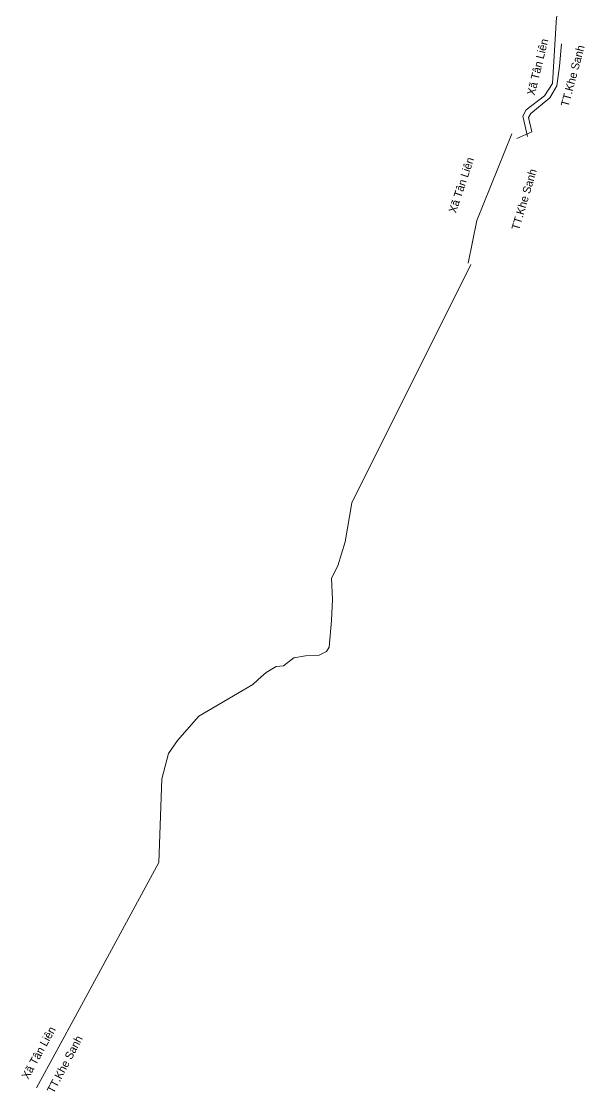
# Model space of a CAD drawing. Header units: metres. Extents: x 546648 to 551024, y 1835016 to 1840902.
# Drawn here: x 550539 to 550891, y 1835397 to 1836065 of the extents above; entities that cross this region are included whole.
import ezdxf
from ezdxf.enums import TextEntityAlignment as Align

# ---------------------------------------------------------------- set-up
doc = ezdxf.new("R2010")
doc.units = ezdxf.units.M
doc.header["$LTSCALE"] = 5
doc.layers.add('46', color=7, linetype='Continuous', lineweight=13)

msp = doc.modelspace()

# ---------------------------------------------------------------- linework, layer by layer
at = {"layer": '46'}
msp.add_line((550574.24, 1835446.14), (550548.92, 1835399.49), dxfattribs=at)
for points in [[(550881.11, 1836082.13), (550873.45, 1836068.05), (550870.96, 1836026.7), (550866.15, 1836019.03), (550854.57, 1836010.12), (550852.43, 1836006.2), (550855.51, 1835993.6)], [(550848.73, 1835992.29), (550858.16, 1835996.43), (550856.09, 1836005.41), (550857.47, 1836007.94), (550869.42, 1836017.6), (550873.79, 1836025.19), (550875.4, 1836037.38), (550876.74, 1836051.48)], [(550818.37, 1835914.54), (550823.89, 1835941), (550845.73, 1835995.29)], [(550818.37, 1835914.54), (550823.89, 1835941), (550845.73, 1835995.29)], [(550574.24, 1835446.14), (550625.29, 1835540.09), (550627.13, 1835592.4), (550631.38, 1835608.18), (550636.85, 1835616.37), (550650.19, 1835631.55), (550683.86, 1835651.43), (550687.25, 1835654.43), (550692.34, 1835658.93), (550698.46, 1835662.6), (550703, 1835662.98), (550709.58, 1835667.94), (550716.73, 1835669.18), (550725.31, 1835669.75), (550729.98, 1835671.85), (550731.6, 1835674.62), (550733.15, 1835691.21), (550733.73, 1835704.4), (550733.15, 1835717.75), (550736.96, 1835725.38), (550741.65, 1835740.35), (550745.75, 1835764.69), (550820.09, 1835913.66)]]:
    msp.add_lwpolyline(points, dxfattribs=at)

# ---------------------------------------------------------------- texts
for s, rotation, p in [('Xã Tân Liên', 76.188, (550864.19, 1836036.39)), ('TT.Khe Sanh', 74.949, (550886.08, 1836030.8)), ('Xã Tân Liên', 71.586, (550816.47, 1835962.42)), ('TT.Khe Sanh', 73.502, (550855.7, 1835953.53)), ('Xã Tân Liên', 61.089, (550552.4, 1835420.19)), ('TT.Khe Sanh', 62.197, (550568.72, 1835413.01))]:
    msp.add_text(s, height=5, rotation=rotation, dxfattribs=at).set_placement(p, align=Align.CENTER)

doc.saveas('drawing.dxf')
